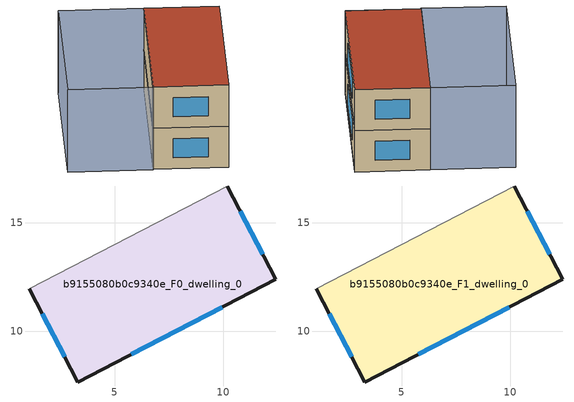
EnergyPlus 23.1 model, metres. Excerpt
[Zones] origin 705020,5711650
b9155080b0c9340e_F0_dwelling_0
 floor ground (EU_floor_Construction): 10.18,16.69 12.41,12.4 3.31,7.68 1.08,11.96 z0
 wall outside (EU_wall_Construction): 1.08,11.96 3.31,7.68 12.41,12.4 10.18,16.69 z0:3
 wall adiabatic (EU_wall_Construction): 10.18,16.69 1.08,11.96 z0:3
 window (EU_Window_Construction): 11.81,13.56 10.79,15.53 / 5.77,8.95 9.95,11.12 / 1.68,10.81 2.7,8.84 z0.81:2.19
b9155080b0c9340e_F1_dwelling_0
 floor to b9155080b0c9340e_F0_dwelling_0 (EU_floor_Construction): 10.18,16.69 12.41,12.4 3.31,7.68 1.08,11.96 z3
 wall outside (EU_wall_Construction): 1.08,11.96 3.31,7.68 12.41,12.4 10.18,16.69 z3:6
 wall adiabatic (EU_wall_Construction): 10.18,16.69 1.08,11.96 z3:6
 window (EU_Window_Construction): 11.81,13.56 10.79,15.53 / 5.77,8.95 9.95,11.12 / 1.68,10.81 2.7,8.84 z3.81:5.19
 roof outside (EU_roof_Construction): 12.41,12.4 10.18,16.69 1.08,11.96 3.31,7.68 z6
shading: 10.18,16.69 1.05,11.95 / 1.05,11.95 -1.45,16.78 / -1.45,16.78 7.68,21.52 / 7.68,21.52 10.18,16.69 z0:6
[Building]
EU S2 Campaign: North Axis=0; Terrain=City; Solar Distribution=FullExterior
[Site:Location]
London: Latitude=51.5; Longitude=-0.5; Time Zone=0; Elevation=25
[SizingPeriod:WeatherFileDays]
AnnualSizingPeriod: Begin Month=1; Begin Day of Month=1; End Month=12; End Day of Month=31; Day of Week for Start Day=Monday; Use Weather File Daylight Saving Period=No; Use Weather File Rain and Snow Indicators=No
[MATERIAL]
EU_InternalMass_Material: Roughness=MediumRough; Thickness=0.1; Conductivity=1; Density=1800; Specific Heat=900; Thermal Absorptance=0.9; Solar Absorptance=0.7; Visible Absorptance=0.7
[MATERIAL:NOMASS] Roughness=MediumRough; Thermal Absorptance=0.9; Solar Absorptance=0.7; Visible Absorptance=0.7
Name | Thermal Resistance
EU_wall_NoMass | 0.727863
EU_roof_NoMass | 0.773354
EU_floor_NoMass | 1.79329
[WINDOWMATERIAL:SIMPLEGLAZINGSYSTEM]
EU_Window_SimpleGlazing: UFactor=2.58614; Solar Heat Gain Coefficient=0.76; Visible Transmittance=0.76
[CONSTRUCTION]
EU_wall_Construction: EU_wall_NoMass
EU_roof_Construction: EU_roof_NoMass
EU_floor_Construction: EU_floor_NoMass
EU_Window_Construction: EU_Window_SimpleGlazing
EU_InternalMass_Construction: EU_InternalMass_Material
[ZONE] Type=1; Multiplier=1; Ceiling Height=autocalculate; Volume=148.648; Floor Area=autocalculate; Part of Total Floor Area=Yes
b9155080b0c9340e_F0_dwelling_0; b9155080b0c9340e_F1_dwelling_0
[INTERNALMASS] Construction=EU_InternalMass_Construction; Surface Area=49.5494
Name | Zone or ZoneList
b9155080b0c9340e_F0_dwelling_0_EU_InternalMass | b9155080b0c9340e_F0_dwelling_0
b9155080b0c9340e_F1_dwelling_0_EU_InternalMass | b9155080b0c9340e_F1_dwelling_0
[OTHEREQUIPMENT] Fuel Type=Electricity; Design Level Calculation Method=Watts/Area; Power per Zone Floor Area=1; Fraction Latent=0; Fraction Radiant=0; Fraction Lost=0; Carbon Dioxide Generation Rate=0; EndUse Subcategory=EU_Step8_InternalGains
Name | Zone or ZoneList or Space or SpaceList | Schedule
EU_Step8_InternalGain_b9155080b0c9340e_F0_dwelling_0_f000 | b9155080b0c9340e_F0_dwelling_0 | EU_Step8_GainSchedule_b9155080b0c9340e_F0_dwelling_0_f000
EU_Step8_InternalGain_b9155080b0c9340e_F1_dwelling_0_f000 | b9155080b0c9340e_F1_dwelling_0 | EU_Step8_GainSchedule_b9155080b0c9340e_F1_dwelling_0_f000
[ZONEVENTILATION:DESIGNFLOWRATE] Schedule=EU_AlwaysOn; Design Flow Rate Calculation Method=AirChanges/Hour; Air Changes per Hour=0.484901; Ventilation Type=Natural; Fan Pressure Rise=0; Fan Total Efficiency=1; Constant Term Coefficient=1; Temperature Term Coefficient=0; Velocity Term Coefficient=0; Velocity Squared Term Coefficient=0; Minimum Indoor Temperature=-100; Maximum Indoor Temperature=100; Delta Temperature=-100; Minimum Outdoor Temperature=-100; Maximum Outdoor Temperature=100; Maximum Wind Speed=40
Name | Zone or ZoneList or Space or SpaceList
EU_ConstantAir_b9155080b0c9340e_F0_dwelling_0 | b9155080b0c9340e_F0_dwelling_0
EU_ConstantAir_b9155080b0c9340e_F1_dwelling_0 | b9155080b0c9340e_F1_dwelling_0
[HVACTEMPLATE:THERMOSTAT] Constant Heating Setpoint=20; Constant Cooling Setpoint=50
EU_HeatOnly_b9155080b0c9340e_F0_dwelling_0; EU_HeatOnly_b9155080b0c9340e_F1_dwelling_0
[HVACTEMPLATE:ZONE:IDEALLOADSAIRSYSTEM] System Availability Schedule=EU_AlwaysOn; Maximum Heating Supply Air Temperature=50; Minimum Cooling Supply Air Temperature=13; Maximum Heating Supply Air Humidity Ratio=0.0156; Minimum Cooling Supply Air Humidity Ratio=0.0077; Heating Limit=NoLimit; Cooling Limit=NoLimit; Heating Availability Schedule=EU_AlwaysOn; Cooling Availability Schedule=EU_CoolingOff; Dehumidification Control Type=ConstantSensibleHeatRatio; Cooling Sensible Heat Ratio=0.7; Dehumidification Setpoint=60; Humidification Control Type=None; Humidification Setpoint=30; Outdoor Air Method=None; Outdoor Air Flow Rate per Person=0.00944; Outdoor Air Flow Rate per Zone Floor Area=0; Outdoor Air Flow Rate per Zone=0; Demand Controlled Ventilation Type=None; Outdoor Air Economizer Type=NoEconomizer; Heat Recovery Type=None; Sensible Heat Recovery Effectiveness=0.7; Latent Heat Recovery Effectiveness=0.65
Name | Template Thermostat
b9155080b0c9340e_F0_dwelling_0 | EU_HeatOnly_b9155080b0c9340e_F0_dwelling_0
b9155080b0c9340e_F1_dwelling_0 | EU_HeatOnly_b9155080b0c9340e_F1_dwelling_0
[SIZING:ZONE] Zone Cooling Design Supply Air Temperature Input Method=SupplyAirTemperature; Zone Cooling Design Supply Air Temperature=13; Zone Heating Design Supply Air Temperature Input Method=SupplyAirTemperature; Zone Heating Design Supply Air Temperature=50; Zone Cooling Design Supply Air Humidity Ratio=0.008; Zone Heating Design Supply Air Humidity Ratio=0.008; Cooling Design Air Flow Method=DesignDay; Cooling Design Air Flow Rate=0; Cooling Minimum Air Flow per Zone Floor Area=0.000762; Cooling Minimum Air Flow=0; Cooling Minimum Air Flow Fraction=0.2; Heating Design Air Flow Method=DesignDay; Heating Design Air Flow Rate=0; Heating Maximum Air Flow per Zone Floor Area=0.002032; Heating Maximum Air Flow=0.141576; Heating Maximum Air Flow Fraction=0.3; Account for Dedicated Outdoor Air System=No; Dedicated Outdoor Air System Control Strategy=NeutralSupplyAir; Dedicated Outdoor Air Low Setpoint Temperature for Design=autosize; Dedicated Outdoor Air High Setpoint Temperature for Design=autosize; Zone Load Sizing Method=Sensible Load Only No Latent Load; Zone Latent Cooling Design Supply Air Humidity Ratio Input Method=HumidityRatioDifference; Zone Cooling Design Supply Air Humidity Ratio Difference=0.005; Zone Latent Heating Design Supply Air Humidity Ratio Input Method=HumidityRatioDifference; Zone Humidification Design Supply Air Humidity Ratio Difference=0.005
b9155080b0c9340e_F0_dwelling_0; b9155080b0c9340e_F1_dwelling_0
[SCHEDULE:CONSTANT]
Name | Hourly Value
EU_AlwaysOn | 1
EU_CoolingOff | 0
[SCHEDULE:FILE] Column Number=1; Rows to Skip at Top=0; Number of Hours of Data=8760; Column Separator=Comma; Interpolate to Timestep=No; Minutes per Item=60; Adjust Schedule for Daylight Savings=Yes
Name | File
EU_Step8_GainSchedule_b9155080b0c9340e_F0_dwelling_0_f000 | ../../schedules/b9155080b0c9340e/b9155080b0c9340e_F0_dwelling_0_f000_gain.csv
EU_Step8_GainSchedule_b9155080b0c9340e_F1_dwelling_0_f000 | ../../schedules/b9155080b0c9340e/b9155080b0c9340e_F1_dwelling_0_f000_gain.csv
